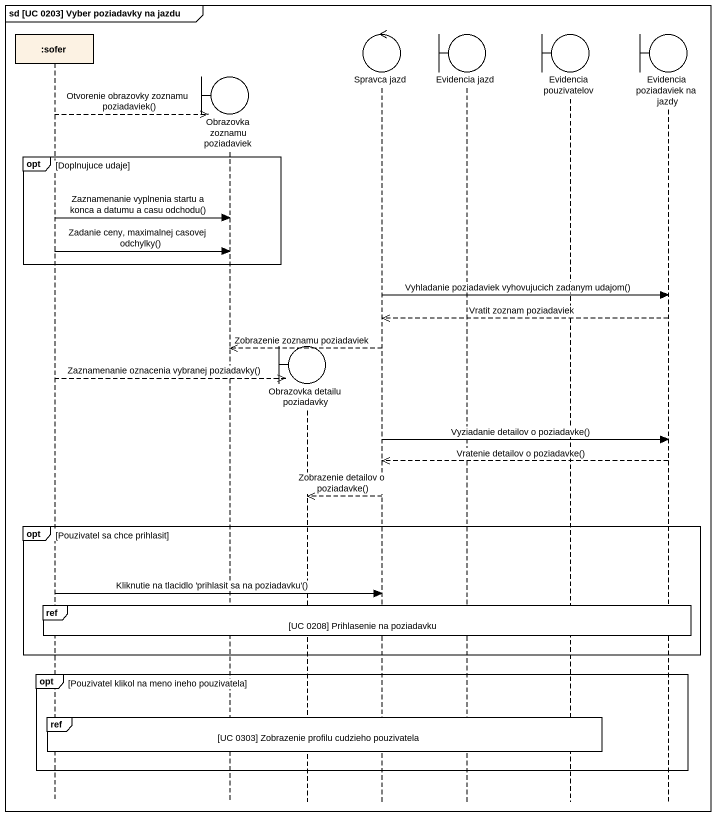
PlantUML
@startuml
mainframe sd [UC 0203] Vyber poziadavky na jazdu
hide footbox
participant ":sofer" as sofer
boundary "Obrazovka zoznamu poziadaviek" as Obrazovka_zoznamu
boundary "Obrazovka detailu poziadavky" as Obrazovka_detailu_poziadavky
control "Spravca jazd" as Spravca_jazd
boundary "Evidencia jazd" as Evidencia_jazd
boundary "Evidencia pouzivatelov" as Evidencia_pouzivatelov
boundary "Evidencia poziadaviek na jazdy" as Evidencia_poziadaviek_na

sofer -->> Obrazovka_zoznamu ** : Otvorenie obrazovky zoznamu poziadaviek()
opt Doplnujuce udaje
  sofer -> Obrazovka_zoznamu : Zaznamenanie vyplnenia startu a konca a datumu a casu odchodu()
  sofer -> Obrazovka_zoznamu : Zadanie ceny, maximalnej casovej odchylky()
end
Spravca_jazd -> Evidencia_poziadaviek_na : Vyhladanie poziadaviek vyhovujucich zadanym udajom()
Evidencia_poziadaviek_na -->> Spravca_jazd : Vratit zoznam poziadaviek
Spravca_jazd -->> Obrazovka_zoznamu : Zobrazenie zoznamu poziadaviek
sofer -->> Obrazovka_detailu_poziadavky ** : Zaznamenanie oznacenia vybranej poziadavky()
Spravca_jazd -> Evidencia_poziadaviek_na : Vyziadanie detailov o poziadavke()
Evidencia_poziadaviek_na -->> Spravca_jazd : Vratenie detailov o poziadavke()
Spravca_jazd -->> Obrazovka_detailu_poziadavky : Zobrazenie detailov o poziadavke()
opt Pouzivatel sa chce prihlasit
  sofer -> Spravca_jazd : Kliknutie na tlacidlo 'prihlasit sa na poziadavku'()
  ref over sofer, Obrazovka_zoznamu, Obrazovka_detailu_poziadavky, Spravca_jazd, Evidencia_jazd, Evidencia_pouzivatelov, Evidencia_poziadaviek_na : [UC 0208] Prihlasenie na poziadavku
end
opt Pouzivatel klikol na meno ineho pouzivatela
  ref over sofer, Obrazovka_zoznamu, Obrazovka_detailu_poziadavky, Spravca_jazd, Evidencia_jazd, Evidencia_pouzivatelov : [UC 0303] Zobrazenie profilu cudzieho pouzivatela
end
@enduml
